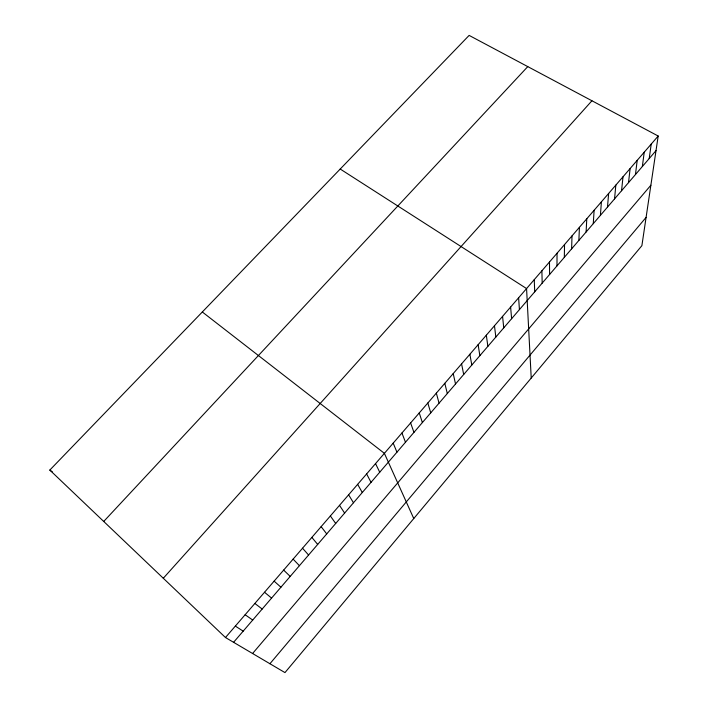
<?xml version="1.0" encoding="UTF-8"?>
<svg xmlns="http://www.w3.org/2000/svg" width="708" height="708" viewBox="0 0 708 708"><rect width="100%" height="100%" fill="white"/><g stroke="black" fill="none" stroke-linecap="round" stroke-linejoin="round"><path stroke-width="1.06" d="M556.984 265.889L557.037 253.252M564.329 257.349L564.542 244.561M571.621 248.853L572.002 235.914M578.879 240.41L579.418 227.321M586.1 232.012L586.79 218.772M593.269 223.666L594.118 210.285M600.402 215.365L601.402 201.842M607.491 207.108L608.641 193.443M614.544 198.904L615.845 185.098M621.553 190.744L623.005 176.796M628.518 182.629L630.12 168.548M635.457 174.557L637.2 160.353M642.342 166.539L644.236 152.193M649.201 158.557L651.227 144.087M658.183 136.024L641.89 245.667L284.97 672.6L225.471 637.527L49.817 470.068L469.13 35.4L658.183 136.024L225.471 637.527M269.934 663.732L646.094 217.383M252.579 653.511L650.873 185.231M233.587 642.315L656.015 150.627M163.291 578.259L591.932 100.766M103.722 521.46L527.77 66.614M340.212 169.035L526.566 288.572L531.221 378.045M235.339 626.093L243.18 631.147M245.136 614.748L252.712 620.049M49.817 470.068L52.401 471.926M254.862 603.464L262.181 609.03M202.32 311.989L384.391 453.341L413.764 518.548M264.526 592.269L271.589 598.092M274.129 581.144L280.926 587.215M283.66 570.099L290.209 576.418M293.121 559.125L299.422 565.683M302.528 548.222L308.582 555.028M311.865 537.399L317.68 544.434M321.149 526.646L326.715 533.92M330.362 515.964L335.698 523.469M339.521 505.353L344.619 513.079M348.61 494.812L353.478 502.769M357.646 484.343L362.284 492.52M366.62 473.944L371.036 482.334M375.541 463.607L379.727 472.209M393.197 443.146L396.949 452.173M401.94 433.013L405.48 442.243M410.622 422.95L413.95 432.384M419.251 412.941L422.375 422.579M427.827 403.011L430.738 412.844M436.34 393.135L439.057 403.162M444.81 383.329L447.314 393.542M453.217 373.576L455.527 383.984M461.581 363.894L463.687 374.488M469.882 354.266L471.802 365.045M478.13 344.707L479.856 355.664M486.334 335.203L487.865 346.345M494.476 325.76L495.83 337.079M502.574 316.37L503.742 327.866M510.627 307.051L511.61 318.715M518.619 297.776L519.424 309.617M534.257 279.66L534.708 291.829M541.894 270.81L542.178 283.129M549.488 262.004L549.603 274.483"/></g></svg>
